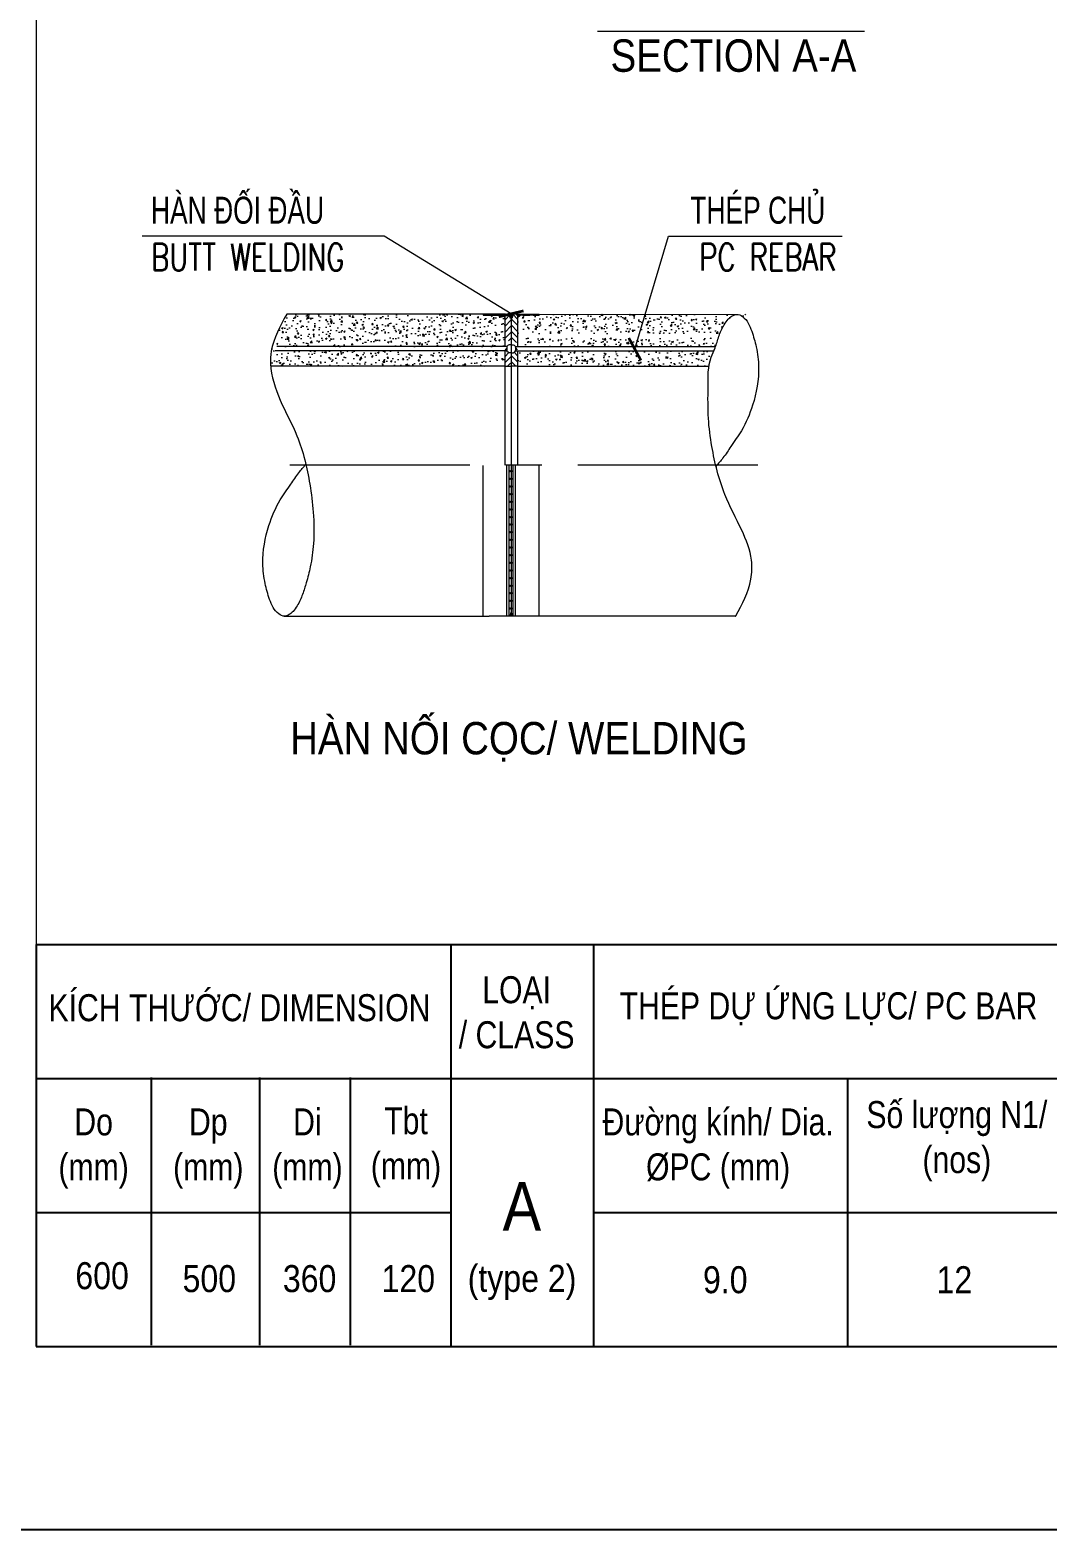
# Model space of a CAD drawing. Header units: millimetres. Extents: x -2123450 to -961021, y -260876 to 649159.
# Drawn here: x -1466968 to -1452834, y -137119 to -116289 of the extents above; entities that cross this region are included whole.
import ezdxf
from ezdxf.enums import TextEntityAlignment as Align

# ---------------------------------------------------------------- set-up
doc = ezdxf.new("R2010")
doc.units = ezdxf.units.MM
doc.header["$LTSCALE"] = 1000
doc.header["$MEASUREMENT"] = 0
doc.linetypes.add('CENTER2', pattern=[1.125, 0.75, -0.125, 0.125, -0.125])
doc.linetypes.add('CENTERX2', pattern=[4, 2.5, -0.5, 0.5, -0.5])
doc.layers.get('0').update_dxf_attribs({"linetype": 'CONTINUOUS'})
doc.layers.get('DEFPOINTS').update_dxf_attribs({"linetype": 'CONTINUOUS'})
for name, color, linetype, lineweight in [('1.NET BAO-F', 3, 'CONTINUOUS', 20), ('4.DIM-F', 1, 'CONTINUOUS', 15), ('9.NET MANH-F', 9, 'CONTINUOUS', 15), ('NDC_S_AXIS', 5, 'CENTER2', 15), ('NDC_S_BREAK-LINE', 1, 'CONTINUOUS', 15), ('NDC_S_CONTINUOUS', 3, 'CONTINUOUS', 20), ('NDC_S_ENG TEXT', 2, 'CONTINUOUS', 9), ('NDC_S_HATCH MATERIAL', 8, 'CONTINUOUS', 13), ('NDC_S_VN TEXT', 7, 'CONTINUOUS', 9)]:
    doc.layers.add(name, color=color, linetype=linetype, lineweight=lineweight)
doc.styles.add('Arial', font='arial.ttf')
doc.styles.add('NDC_ARIAL', font='arial.ttf', dxfattribs={"width": 0.8})
doc.styles.add('NDC_ROMANS', font='romans.shx', dxfattribs={"width": 0.8, "bigfont": 'vns.shx'})
doc.styles.add('Vnsimli', font='vnsimli.shx', dxfattribs={"width": 0.65})
doc.dimstyles.new('D1-1(SC25)', dxfattribs={"dimscale": 25, "dimtxt": 2, "dimasz": 1.5, "dimexe": 1.5, "dimexo": 0, "dimgap": 0.5, "dimtad": 1, "dimdec": 0, "dimzin": 0, "dimdsep": 46, "dimtxsty": 'Vnsimli', "dimblk": 'ARCHTICK', "dimcen": 1, "dimdle": 1.5, "dimclrd": 256, "dimclre": 256, "dimclrt": 2, "dimadec": 0, "dimazin": 0, "dimtfac": 1, "dimtdec": 0, "dimtix": 1, "dimtmove": 2, "dimatfit": 2, "dimldrblk": 'ARCHTICK', "dimfxl": 1, "dimtolj": 1, "dimtzin": 0, "dimlwd": -1, "dimlwe": -1, "dimarcsym": 0})
pattern_1 = [(50, (-1727769.41, -202038.22), (214.93242, -18.80415), [22.47432, -247.21747]), (355, (-1727769.4, -202038.22), (-41.57788, 225.40004), [17.97945, -197.77397]), (100.4514, (-1727751.5, -202039.79), (173.3547, 206.59575), [19.10023, -210.10252]), (46.1842, (-1727769.4, -201978.3), (319.80682, -49.59902), [33.71147, -370.8262]), (96.6356, (-1727742.76, -201982.42), (280.07872, 291.90176), [28.65034, -315.15372]), (351.1842, (-1727769.4, -201978.3), (280.0785, 291.90198), [26.96918, -296.66096]), (21, (-1727739.44, -201993.27), (178.8677, -120.64778), [22.47432, -247.21747]), (326, (-1727739.44, -201993.27), (72.91127, 217.29667), [17.97945, -197.77397]), (71.4514, (-1727724.54, -202003.33), (251.77904, 96.6487), [19.10023, -210.10252]), (37.5, (-1727769.41, -202038.22), (3.643792, 99.754151), [0, -195.37671, 0, -200.77055, 0, -198.523116]), (7.5, (-1727769.41, -202038.22), (78.83077, 118.18844), [0, -114.46918, 0, -190.88185, 0, -75.663527]), (327.5, (-1727836.23, -202038.22), (159.963915, -6.758737), [0, -74.914384, 0, -233.732877, 0, -310.14555]), (317.5, (-1727866.2, -202038.22), (174.75613, 29.99721), [0, -97.3887, 0, -155.2226, 0, -220.24829])]
pattern_2 = [(45, (-3052153.91, 471682.705), (-10.59449372, 10.59449372), [])]

# ---------------------------------------------------------------- blocks, each defined once
blk = doc.blocks.new('_ArchTick')
at = {"color": 0, "linetype": 'ByBlock', "lineweight": 0, "const_width": 0.15}
blk.add_lwpolyline([(-0.5, -0.5), (0.5, 0.5)], dxfattribs=at)

msp = doc.modelspace()

# ---------------------------------------------------------------- hatches: boundary and pattern name
at = {"layer": '9.NET MANH-F', "ltscale": 2}
h = msp.add_hatch(dxfattribs=at)
h.set_pattern_fill('ANSI31', color=256, scale=599.315068, angle=90, style=0)
h.set_pattern_definition([(135, (-1898287.94, 3668.81), (-52.972469, -52.972469), [])])
h.paths.add_polyline_path([(-1460314.72, -124431.1), (-1460287.02, -124431.1), (-1460287.02, -122333.49), (-1460314.72, -122333.49)])
h = msp.add_hatch(dxfattribs=at)
h.set_pattern_fill('ANSI31', color=256, scale=599.315068, angle=90, style=0)
h.set_pattern_definition([(45, (-1022313.8, 3668.81), (52.972469, -52.972469), [])])
h.paths.add_polyline_path([(-1460314.72, -124431.1), (-1460287.02, -124431.1), (-1460287.02, -122333.49), (-1460314.72, -122333.49)])
h = msp.add_hatch(dxfattribs=at)
h.set_pattern_fill('ANSI31', color=256, scale=599.315068, angle=90, style=0)
h.set_pattern_definition([(45, (-1022286.1, 3668.81), (52.972469, -52.972469), [])])
h.paths.add_polyline_path([(-1460287.02, -124431.1), (-1460259.33, -124431.1), (-1460259.33, -122333.49), (-1460287.02, -122333.49)])
h = msp.add_hatch(dxfattribs=at)
h.set_pattern_fill('ANSI31', color=256, scale=599.315068, angle=90, style=0)
h.set_pattern_definition([(135, (-1898260.24, 3668.81), (-52.972469, -52.972469), [])])
h.paths.add_polyline_path([(-1460287.02, -124431.1), (-1460259.33, -124431.1), (-1460259.33, -122333.49), (-1460287.02, -122333.49)])
at = {"layer": 'NDC_S_HATCH MATERIAL'}
h = msp.add_hatch(dxfattribs=at)
h.set_pattern_fill('AR-CONC', color=256, scale=29.965753, style=0)
h.set_pattern_definition(pattern_1)
h.paths.add_polyline_path([(-1463533.56, -120487.19), (-1463541.69, -120685.58), (-1460376.92, -120685.58), (-1460376.92, -120281.36), (-1460409.68, -120248.56), (-1460412.78, -120248.56), (-1460413.43, -120249.02), (-1460414.09, -120249.46), (-1460414.76, -120249.89), (-1460415.44, -120250.31), (-1460416.13, -120250.71), (-1460416.83, -120251.11), (-1460417.54, -120251.48), (-1460418.26, -120251.85), (-1460418.99, -120252.2), (-1460419.72, -120252.54), (-1460420.47, -120252.86), (-1460421.22, -120253.17), (-1460421.98, -120253.47), (-1460422.75, -120253.75), (-1460423.53, -120254.02), (-1460424.31, -120254.27), (-1460425.09, -120254.51), (-1460425.89, -120254.73), (-1460426.69, -120254.94), (-1460427.49, -120255.13), (-1460428.3, -120255.31), (-1460429.11, -120255.47), (-1460429.93, -120255.62), (-1460430.75, -120255.75), (-1460431.57, -120255.87), (-1460432.4, -120255.97), (-1460433.23, -120256.05), (-1460434.06, -120256.12), (-1460434.89, -120256.18), (-1460435.72, -120256.22), (-1460436.55, -120256.24), (-1460437.39, -120256.25), (-1460438.22, -120256.24), (-1460439.06, -120256.22), (-1460439.89, -120256.18), (-1460440.72, -120256.12), (-1460441.55, -120256.05), (-1460442.38, -120255.97), (-1460443.21, -120255.87), (-1460444.03, -120255.75), (-1460444.85, -120255.62), (-1460445.67, -120255.47), (-1460446.48, -120255.31), (-1460447.29, -120255.13), (-1460448.09, -120254.94), (-1460448.89, -120254.73), (-1460449.68, -120254.51), (-1460450.47, -120254.27), (-1460451.25, -120254.02), (-1460452.03, -120253.75), (-1460452.79, -120253.47), (-1460453.56, -120253.17), (-1460454.31, -120252.86), (-1460455.05, -120252.54), (-1460455.79, -120252.2), (-1460456.52, -120251.85), (-1460457.24, -120251.48), (-1460457.95, -120251.11), (-1460458.65, -120250.71), (-1460459.34, -120250.31), (-1460460.02, -120249.89), (-1460460.69, -120249.46), (-1460461.35, -120249.02), (-1460462, -120248.56), (-1460544.89, -120248.56), (-1460545.54, -120249.02), (-1460546.2, -120249.46), (-1460546.87, -120249.89), (-1460547.55, -120250.31), (-1460548.24, -120250.71), (-1460548.94, -120251.11), (-1460549.65, -120251.48), (-1460550.37, -120251.85), (-1460551.1, -120252.2), (-1460551.83, -120252.54), (-1460552.58, -120252.86), (-1460553.33, -120253.17), (-1460554.09, -120253.47), (-1460554.86, -120253.75), (-1460555.64, -120254.02), (-1460556.42, -120254.27), (-1460557.21, -120254.51), (-1460558, -120254.73), (-1460558.8, -120254.94), (-1460559.6, -120255.13), (-1460560.41, -120255.31), (-1460561.22, -120255.47), (-1460562.04, -120255.62), (-1460562.86, -120255.75), (-1460563.68, -120255.87), (-1460564.51, -120255.97), (-1460565.34, -120256.05), (-1460566.17, -120256.12), (-1460567, -120256.18), (-1460567.83, -120256.22), (-1460568.67, -120256.24), (-1460569.5, -120256.25), (-1460570.33, -120256.24), (-1460571.17, -120256.22), (-1460572, -120256.18), (-1460572.83, -120256.12), (-1460573.66, -120256.05), (-1460574.49, -120255.97), (-1460575.32, -120255.87), (-1460576.14, -120255.75), (-1460576.96, -120255.62), (-1460577.78, -120255.47), (-1460578.59, -120255.31), (-1460579.4, -120255.13), (-1460580.2, -120254.94), (-1460581, -120254.73), (-1460581.79, -120254.51), (-1460582.58, -120254.27), (-1460583.36, -120254.02), (-1460584.14, -120253.75), (-1460584.91, -120253.47), (-1460585.67, -120253.17), (-1460586.42, -120252.86), (-1460587.17, -120252.54), (-1460587.9, -120252.2), (-1460588.63, -120251.85), (-1460589.35, -120251.48), (-1460590.06, -120251.11), (-1460590.76, -120250.71), (-1460591.45, -120250.31), (-1460592.13, -120249.89), (-1460592.8, -120249.46), (-1460593.46, -120249.02), (-1460594.11, -120248.56), (-1460676.58, -120248.56), (-1460676.58, -120235.89), (-1463403.01, -120235.89), (-1463412.11, -120252.28), (-1463422.04, -120270.19), (-1463431.93, -120288.11), (-1463441.78, -120306.05), (-1463451.55, -120324), (-1463461.24, -120341.98), (-1463470.82, -120359.99), (-1463480.28, -120378.03), (-1463489.61, -120396.1), (-1463498.78, -120414.22), (-1463507.78, -120432.38), (-1463516.58, -120450.59), (-1463525.18, -120468.86), (-1463603.87, -120685.48)])
h = msp.add_hatch(dxfattribs=at)
h.set_pattern_fill('ANSI31', color=256, scale=119.863014, style=0)
h.set_pattern_definition(pattern_2)
h.paths.add_polyline_path([(-1460367.2, -120235.89), (-1460676.58, -120235.89), (-1460676.58, -120248.56), (-1460367.2, -120248.56)])
h = msp.add_hatch(dxfattribs=at)
h.set_pattern_fill('ANSI31', color=256, scale=479.452055, angle=90, style=0)
h.set_pattern_definition([(225, (-1727769.41, -136664.89), (-42.377975, 42.377975), [])])
h.paths.add_polyline_path([(-1460376.92, -120237.32), (-1460287.02, -120237.32), (-1460287.02, -120601.26), (-1460298.94, -120601.26), (-1460299.85, -120601.21), (-1460300.76, -120601.17), (-1460301.68, -120601.16), (-1460302.6, -120601.15), (-1460303.53, -120601.17), (-1460304.46, -120601.2), (-1460305.4, -120601.25), (-1460306.34, -120601.32), (-1460307.28, -120601.4), (-1460308.22, -120601.5), (-1460309.17, -120601.62), (-1460310.11, -120601.75), (-1460311.06, -120601.9), (-1460312.01, -120602.07), (-1460312.95, -120602.25), (-1460313.89, -120602.45), (-1460314.84, -120602.67), (-1460315.78, -120602.9), (-1460316.71, -120603.15), (-1460317.64, -120603.41), (-1460318.57, -120603.69), (-1460319.5, -120603.99), (-1460320.41, -120604.3), (-1460321.33, -120604.62), (-1460322.23, -120604.96), (-1460323.13, -120605.32), (-1460324.02, -120605.69), (-1460324.9, -120606.07), (-1460325.78, -120606.47), (-1460326.64, -120606.88), (-1460327.5, -120607.3), (-1460328.34, -120607.74), (-1460329.18, -120608.19), (-1460330, -120608.66), (-1460330.81, -120609.13), (-1460331.61, -120609.62), (-1460332.4, -120610.12), (-1460333.17, -120610.63), (-1460333.93, -120611.15), (-1460334.68, -120611.69), (-1460335.41, -120612.23), (-1460336.13, -120612.79), (-1460336.83, -120613.35), (-1460337.51, -120613.93), (-1460338.18, -120614.51), (-1460338.83, -120615.1), (-1460339.47, -120615.71), (-1460340.09, -120616.32), (-1460340.69, -120616.93), (-1460341.27, -120617.56), (-1460341.83, -120618.19), (-1460342.38, -120618.83), (-1460342.9, -120619.47), (-1460343.41, -120620.12), (-1460343.9, -120620.78), (-1460344.36, -120621.44), (-1460344.81, -120622.11), (-1460345.23, -120622.78), (-1460345.64, -120623.45), (-1460346.02, -120624.13), (-1460346.38, -120624.81), (-1460346.72, -120625.5), (-1460347.04, -120626.18), (-1460347.34, -120626.87), (-1460376.92, -120626.87)])
h.paths.add_polyline_path([(-1460347.34, -120745.52), (-1460347.34, -120686.8), (-1460376.92, -120686.8), (-1460376.92, -120943.82), (-1460367.2, -120943.82), (-1460367.2, -120956.5), (-1460313.98, -120956.5), (-1460287.02, -120895.97), (-1460287.02, -120771.13), (-1460298.94, -120771.13), (-1460299.7, -120771.17), (-1460300.47, -120771.2), (-1460301.24, -120771.23), (-1460302.02, -120771.23), (-1460302.8, -120771.23), (-1460303.58, -120771.22), (-1460304.36, -120771.19), (-1460305.15, -120771.15), (-1460305.94, -120771.1), (-1460306.73, -120771.04), (-1460307.53, -120770.96), (-1460308.32, -120770.87), (-1460309.12, -120770.77), (-1460309.91, -120770.66), (-1460310.71, -120770.54), (-1460311.51, -120770.41), (-1460312.3, -120770.26), (-1460313.1, -120770.1), (-1460313.89, -120769.93), (-1460314.69, -120769.75), (-1460315.48, -120769.56), (-1460316.27, -120769.36), (-1460317.06, -120769.14), (-1460317.84, -120768.92), (-1460318.62, -120768.68), (-1460319.4, -120768.43), (-1460320.17, -120768.17), (-1460320.94, -120767.9), (-1460321.71, -120767.62), (-1460322.47, -120767.33), (-1460323.22, -120767.03), (-1460323.97, -120766.72), (-1460324.72, -120766.4), (-1460325.46, -120766.07), (-1460326.19, -120765.73), (-1460326.91, -120765.38), (-1460327.63, -120765.02), (-1460328.34, -120764.65), (-1460329.05, -120764.27), (-1460329.74, -120763.88), (-1460330.43, -120763.48), (-1460331.11, -120763.08), (-1460331.78, -120762.66), (-1460332.44, -120762.24), (-1460333.09, -120761.81), (-1460333.73, -120761.37), (-1460334.37, -120760.93), (-1460334.99, -120760.47), (-1460335.6, -120760.01), (-1460336.2, -120759.54), (-1460336.79, -120759.06), (-1460337.37, -120758.58), (-1460337.94, -120758.09), (-1460338.49, -120757.6), (-1460339.04, -120757.09), (-1460339.57, -120756.59), (-1460340.09, -120756.07), (-1460340.59, -120755.55), (-1460341.09, -120755.03), (-1460341.57, -120754.5), (-1460342.04, -120753.96), (-1460342.49, -120753.42), (-1460342.93, -120752.88), (-1460343.36, -120752.33), (-1460343.77, -120751.78), (-1460344.17, -120751.22), (-1460344.55, -120750.67), (-1460344.92, -120750.1), (-1460345.28, -120749.54), (-1460345.62, -120748.97), (-1460345.94, -120748.4), (-1460346.25, -120747.83), (-1460346.55, -120747.25), (-1460346.83, -120746.67), (-1460347.09, -120746.09)])
h = msp.add_hatch(color=256, dxfattribs=at)
edge = h.paths.add_edge_path()
edge.add_arc((-1460287.02, -120298.37), 68.05, 66.664535, 90)
edge.add_line((-1460287.02, -120230.33), (-1460287.02, -120296.42))
edge.add_line((-1460287.02, -120296.42), (-1460278.05, -120296.42))
edge.add_line((-1460278.05, -120296.42), (-1460260.07, -120235.89))
edge = h.paths.add_edge_path()
edge.add_arc((-1460287.02, -120298.37), 68.05, 90, 113.335465)
edge.add_line((-1460313.98, -120235.89), (-1460296, -120296.42))
edge.add_line((-1460296, -120296.42), (-1460287.02, -120296.42))
edge.add_line((-1460287.02, -120296.42), (-1460287.02, -120230.33))
h = msp.add_hatch(dxfattribs=at)
h.set_pattern_fill('ANSI31', color=256, scale=479.452055, style=0)
h.set_pattern_definition([(315, (-1727769.41, -136664.89), (-42.377975, -42.377975), [])])
h.paths.add_polyline_path([(-1460287.02, -120237.32), (-1460197.12, -120237.32), (-1460197.12, -120626.87), (-1460226.7, -120626.87), (-1460227, -120626.18), (-1460227.32, -120625.5), (-1460227.66, -120624.81), (-1460228.02, -120624.13), (-1460228.4, -120623.45), (-1460228.81, -120622.78), (-1460229.23, -120622.11), (-1460229.68, -120621.44), (-1460230.15, -120620.78), (-1460230.63, -120620.12), (-1460231.14, -120619.47), (-1460231.66, -120618.83), (-1460232.21, -120618.19), (-1460232.77, -120617.56), (-1460233.35, -120616.93), (-1460233.95, -120616.32), (-1460234.57, -120615.71), (-1460235.21, -120615.1), (-1460235.86, -120614.51), (-1460236.53, -120613.93), (-1460237.21, -120613.35), (-1460237.92, -120612.79), (-1460238.63, -120612.23), (-1460239.36, -120611.69), (-1460240.11, -120611.15), (-1460240.87, -120610.63), (-1460241.64, -120610.12), (-1460242.43, -120609.62), (-1460243.23, -120609.13), (-1460244.04, -120608.66), (-1460244.86, -120608.19), (-1460245.7, -120607.74), (-1460246.54, -120607.3), (-1460247.4, -120606.88), (-1460248.26, -120606.47), (-1460249.14, -120606.07), (-1460250.02, -120605.69), (-1460250.91, -120605.32), (-1460251.81, -120604.96), (-1460252.72, -120604.62), (-1460253.63, -120604.3), (-1460254.55, -120603.99), (-1460255.47, -120603.69), (-1460256.4, -120603.41), (-1460257.33, -120603.15), (-1460258.27, -120602.9), (-1460259.21, -120602.67), (-1460260.15, -120602.45), (-1460261.09, -120602.25), (-1460262.04, -120602.07), (-1460262.98, -120601.9), (-1460263.93, -120601.75), (-1460264.87, -120601.62), (-1460265.82, -120601.5), (-1460266.76, -120601.4), (-1460267.71, -120601.32), (-1460268.64, -120601.25), (-1460269.58, -120601.2), (-1460270.51, -120601.17), (-1460271.44, -120601.15), (-1460272.36, -120601.16), (-1460273.28, -120601.17), (-1460274.19, -120601.21), (-1460275.1, -120601.26), (-1460287.02, -120601.26)])
h.paths.add_polyline_path([(-1460233.95, -120697.36), (-1460233.65, -120697.06), (-1460233.35, -120696.74)])
h.paths.add_polyline_path([(-1460259.68, -120711.12), (-1460259.21, -120711.01), (-1460260.15, -120711.22)])
h.paths.add_polyline_path([(-1460261.56, -120711.52), (-1460261.09, -120711.42), (-1460262.04, -120711.61)])
h.paths.add_polyline_path([(-1460257.8, -120710.66), (-1460257.33, -120710.53), (-1460258.27, -120710.78)])
h.paths.add_polyline_path([(-1460263.46, -120711.86), (-1460262.98, -120711.77), (-1460263.93, -120711.92)])
h.paths.add_polyline_path([(-1460255.93, -120710.13), (-1460255.47, -120709.98), (-1460256.4, -120710.26)])
h.paths.add_polyline_path([(-1460265.35, -120712.12), (-1460264.87, -120712.06), (-1460265.82, -120712.17)])
h.paths.add_polyline_path([(-1460254.09, -120709.54), (-1460253.63, -120709.38), (-1460254.55, -120709.69)])
h.paths.add_polyline_path([(-1460267.24, -120712.32), (-1460266.76, -120712.27), (-1460267.71, -120712.36)])
h.paths.add_polyline_path([(-1460252.26, -120708.89), (-1460251.81, -120708.72), (-1460252.72, -120709.06)])
h.paths.add_polyline_path([(-1460269.11, -120712.46), (-1460268.64, -120712.42), (-1460269.58, -120712.47)])
h.paths.add_polyline_path([(-1460250.46, -120708.18), (-1460250.02, -120707.99), (-1460250.91, -120708.36)])
h.paths.add_polyline_path([(-1460270.98, -120712.52), (-1460270.51, -120712.51), (-1460271.44, -120712.52)])
h.paths.add_polyline_path([(-1460248.7, -120707.42), (-1460248.26, -120707.21), (-1460249.14, -120707.61)])
h.paths.add_polyline_path([(-1460272.83, -120712.52), (-1460272.36, -120712.52), (-1460273.28, -120712.5)])
h.paths.add_polyline_path([(-1460246.97, -120706.59), (-1460246.54, -120706.38), (-1460247.4, -120706.8)])
h.paths.add_polyline_path([(-1460226.7, -120686.8), (-1460226.7, -120745.52), (-1460227.15, -120746.54), (-1460227.65, -120747.56), (-1460228.2, -120748.57), (-1460228.79, -120749.58), (-1460229.43, -120750.57), (-1460230.11, -120751.56), (-1460230.84, -120752.54), (-1460231.61, -120753.5), (-1460232.43, -120754.45), (-1460233.29, -120755.38), (-1460234.18, -120756.3), (-1460235.12, -120757.2), (-1460236.09, -120758.08), (-1460237.1, -120758.94), (-1460238.15, -120759.78), (-1460239.23, -120760.6), (-1460240.34, -120761.39), (-1460241.48, -120762.16), (-1460242.65, -120762.91), (-1460243.85, -120763.62), (-1460245.08, -120764.31), (-1460246.33, -120764.97), (-1460247.6, -120765.61), (-1460248.89, -120766.21), (-1460250.21, -120766.78), (-1460251.54, -120767.32), (-1460252.89, -120767.83), (-1460254.25, -120768.3), (-1460255.62, -120768.74), (-1460257, -120769.15), (-1460258.4, -120769.52), (-1460259.8, -120769.86), (-1460261.2, -120770.16), (-1460262.61, -120770.42), (-1460264.02, -120770.65), (-1460265.42, -120770.84), (-1460266.83, -120770.99), (-1460268.23, -120771.11), (-1460269.62, -120771.19), (-1460271.01, -120771.23), (-1460272.39, -120771.23), (-1460273.75, -120771.2), (-1460275.1, -120771.13), (-1460287.02, -120771.13), (-1460287.02, -120895.97), (-1460260.07, -120956.5), (-1460206.85, -120956.5), (-1460206.85, -120943.82), (-1460197.12, -120943.82), (-1460197.12, -120686.8)])
h.paths.add_polyline_path([(-1460245.28, -120705.72), (-1460244.86, -120705.49), (-1460245.7, -120705.94)])
h.paths.add_polyline_path([(-1460227.32, -120688.18), (-1460227.15, -120687.84), (-1460227, -120687.49)])
h.paths.add_polyline_path([(-1460243.63, -120704.79), (-1460243.23, -120704.55), (-1460244.04, -120705.02)])
h.paths.add_polyline_path([(-1460228.02, -120689.54), (-1460227.83, -120689.21), (-1460227.66, -120688.86)])
h.paths.add_polyline_path([(-1460242.03, -120703.81), (-1460241.64, -120703.56), (-1460242.43, -120704.06)])
h.paths.add_polyline_path([(-1460228.81, -120690.9), (-1460228.6, -120690.56), (-1460228.4, -120690.22)])
h.paths.add_polyline_path([(-1460240.48, -120702.79), (-1460240.11, -120702.52), (-1460240.87, -120703.05)])
h.paths.add_polyline_path([(-1460229.68, -120692.24), (-1460229.45, -120691.9), (-1460229.23, -120691.57)])
h.paths.add_polyline_path([(-1460238.99, -120701.72), (-1460238.63, -120701.44), (-1460239.36, -120701.99)])
h.paths.add_polyline_path([(-1460230.63, -120693.55), (-1460230.38, -120693.23), (-1460230.15, -120692.9)])
h.paths.add_polyline_path([(-1460237.56, -120700.61), (-1460237.21, -120700.32), (-1460237.92, -120700.89)])
h.paths.add_polyline_path([(-1460231.66, -120694.85), (-1460231.39, -120694.53), (-1460231.14, -120694.2)])
h.paths.add_polyline_path([(-1460236.19, -120699.46), (-1460235.86, -120699.17), (-1460236.53, -120699.75)])
h.paths.add_polyline_path([(-1460232.77, -120696.12), (-1460232.48, -120695.81), (-1460232.21, -120695.49)])
h.paths.add_polyline_path([(-1460235.21, -120698.57), (-1460234.88, -120698.28), (-1460234.57, -120697.97)])
h = msp.add_hatch(dxfattribs=at)
h.set_pattern_fill('ANSI31', color=256, scale=119.863014, style=0)
h.set_pattern_definition(pattern_2)
h.paths.add_polyline_path([(-1460206.85, -120235.89), (-1459897.47, -120235.89), (-1459897.47, -120248.56), (-1460206.85, -120248.56)])
h = msp.add_hatch(dxfattribs=at)
h.set_pattern_fill('AR-CONC', color=256, scale=29.965753, style=0)
h.set_pattern_definition(pattern_1)
h.paths.add_polyline_path([(-1457473.28, -121074.93), (-1457473.28, -121074.93), (-1457473.48, -121075.67)])
h.paths.add_polyline_path([(-1457064.56, -120279.52), (-1457065.27, -120279.97), (-1457063.86, -120279.09)])
h.paths.add_polyline_path([(-1457132.46, -120332.71), (-1457133.06, -120333.28), (-1457131.86, -120332.14)])
h.paths.add_polyline_path([(-1457227, -120451.2), (-1457227.44, -120451.9), (-1457227.89, -120452.61)])
h.paths.add_polyline_path([(-1457225.21, -120448.39), (-1457225.66, -120449.09), (-1457226.1, -120449.79)])
h.paths.add_polyline_path([(-1457130.05, -120330.43), (-1457130.65, -120331), (-1457129.44, -120329.86)])
h.paths.add_polyline_path([(-1457134.86, -120335.01), (-1457135.46, -120335.59), (-1457134.26, -120334.43)])
h.paths.add_polyline_path([(-1457228.77, -120454.02), (-1457229.21, -120454.72), (-1457229.66, -120455.43)])
h.paths.add_polyline_path([(-1457223.41, -120445.59), (-1457223.86, -120446.28), (-1457224.31, -120446.99)])
h.paths.add_polyline_path([(-1457127.62, -120328.16), (-1457128.23, -120328.73), (-1457127.01, -120327.6)])
h.paths.add_polyline_path([(-1457137.24, -120337.32), (-1457137.83, -120337.91), (-1457136.65, -120336.75)])
h.paths.add_polyline_path([(-1457230.54, -120456.84), (-1457230.98, -120457.54), (-1457231.42, -120458.25)])
h.paths.add_polyline_path([(-1457221.61, -120442.79), (-1457222.06, -120443.48), (-1457222.51, -120444.19)])
h.paths.add_polyline_path([(-1457125.17, -120325.91), (-1457125.79, -120326.47), (-1457124.56, -120325.35)])
h.paths.add_polyline_path([(-1457139.61, -120339.65), (-1457140.19, -120340.24), (-1457139.02, -120339.07)])
h.paths.add_polyline_path([(-1457232.3, -120459.67), (-1457232.73, -120460.37), (-1457233.17, -120461.08)])
h.paths.add_polyline_path([(-1457219.79, -120440), (-1457220.24, -120440.69), (-1457220.7, -120441.39)])
h.paths.add_polyline_path([(-1457122.71, -120323.68), (-1457123.33, -120324.24), (-1457122.09, -120323.13)])
h.paths.add_polyline_path([(-1457141.95, -120342), (-1457142.54, -120342.59), (-1457141.37, -120341.42)])
h.paths.add_polyline_path([(-1457234.05, -120462.5), (-1457234.48, -120463.21), (-1457234.92, -120463.92)])
h.paths.add_polyline_path([(-1457217.96, -120437.22), (-1457218.42, -120437.91), (-1457218.87, -120438.61)])
h.paths.add_polyline_path([(-1457120.23, -120321.47), (-1457120.85, -120322.02), (-1457119.61, -120320.92)])
h.paths.add_polyline_path([(-1457144.29, -120344.37), (-1457144.87, -120344.96), (-1457143.7, -120343.78)])
h.paths.add_polyline_path([(-1457235.79, -120465.34), (-1457236.22, -120466.05), (-1457236.65, -120466.76)])
h.paths.add_polyline_path([(-1457216.12, -120434.45), (-1457216.58, -120435.13), (-1457217.04, -120435.83)])
h.paths.add_polyline_path([(-1457117.74, -120319.27), (-1457118.36, -120319.82), (-1457117.11, -120318.73)])
h.paths.add_polyline_path([(-1457146.6, -120346.74), (-1457147.18, -120347.34), (-1457146.02, -120346.15)])
h.paths.add_polyline_path([(-1457237.52, -120468.19), (-1457237.95, -120468.89), (-1457238.38, -120469.61)])
h.paths.add_polyline_path([(-1457214.27, -120431.68), (-1457214.73, -120432.37), (-1457215.2, -120433.06)])
h.paths.add_polyline_path([(-1457115.23, -120317.09), (-1457115.86, -120317.64), (-1457114.6, -120316.55)])
h.paths.add_polyline_path([(-1457148.9, -120349.14), (-1457149.47, -120349.74), (-1457148.33, -120348.54)])
h.paths.add_polyline_path([(-1457239.24, -120471.04), (-1457239.67, -120471.75), (-1457240.1, -120472.46)])
h.paths.add_polyline_path([(-1457212.41, -120428.92), (-1457212.88, -120429.61), (-1457213.34, -120430.3)])
h.paths.add_polyline_path([(-1457112.7, -120314.93), (-1457113.34, -120315.47), (-1457112.07, -120314.4)])
h.paths.add_polyline_path([(-1457151.18, -120351.55), (-1457151.75, -120352.15), (-1457150.62, -120350.95)])
h.paths.add_polyline_path([(-1457240.95, -120473.89), (-1457241.38, -120474.6), (-1457241.8, -120475.32)])
h.paths.add_polyline_path([(-1457210.54, -120426.17), (-1457211.01, -120426.85), (-1457211.48, -120427.54)])
h.paths.add_polyline_path([(-1457110.16, -120312.79), (-1457110.8, -120313.33), (-1457109.52, -120312.26)])
h.paths.add_polyline_path([(-1457153.45, -120353.97), (-1457154.02, -120354.58), (-1457152.89, -120353.36)])
h.paths.add_polyline_path([(-1457242.66, -120476.75), (-1457243.08, -120477.46), (-1457243.5, -120478.18)])
h.paths.add_polyline_path([(-1457208.66, -120423.43), (-1457209.13, -120424.11), (-1457209.6, -120424.8)])
h.paths.add_polyline_path([(-1457107.61, -120310.67), (-1457108.25, -120311.2), (-1457106.96, -120310.15)])
h.paths.add_polyline_path([(-1457155.7, -120356.41), (-1457156.26, -120357.02), (-1457155.14, -120355.8)])
h.paths.add_polyline_path([(-1457244.35, -120479.62), (-1457244.77, -120480.33), (-1457245.2, -120481.05)])
h.paths.add_polyline_path([(-1457206.76, -120420.7), (-1457207.23, -120421.37), (-1457207.71, -120422.06)])
h.paths.add_polyline_path([(-1457105.03, -120308.57), (-1457105.68, -120309.1), (-1457104.39, -120308.05)])
h.paths.add_polyline_path([(-1457157.94, -120358.86), (-1457158.49, -120359.47), (-1457157.38, -120358.25)])
h.paths.add_polyline_path([(-1457246.04, -120482.49), (-1457246.46, -120483.2), (-1457246.88, -120483.92)])
h.paths.add_polyline_path([(-1457204.85, -120417.97), (-1457205.33, -120418.65), (-1457205.81, -120419.33)])
h.paths.add_polyline_path([(-1457102.44, -120306.49), (-1457103.09, -120307.01), (-1457101.79, -120305.97)])
h.paths.add_polyline_path([(-1457160.16, -120361.32), (-1457160.71, -120361.94), (-1457159.6, -120360.71)])
h.paths.add_polyline_path([(-1457247.72, -120485.36), (-1457248.14, -120486.08), (-1457248.56, -120486.8)])
h.paths.add_polyline_path([(-1457202.94, -120415.26), (-1457203.42, -120415.93), (-1457203.9, -120416.61)])
h.paths.add_polyline_path([(-1457099.84, -120304.42), (-1457100.49, -120304.94), (-1457099.18, -120303.91)])
h.paths.add_polyline_path([(-1457162.36, -120363.8), (-1457162.91, -120364.43), (-1457161.81, -120363.18)])
h.paths.add_polyline_path([(-1457249.39, -120488.24), (-1457249.81, -120488.96), (-1457250.23, -120489.68)])
h.paths.add_polyline_path([(-1457201.01, -120412.55), (-1457201.49, -120413.22), (-1457201.97, -120413.9)])
h.paths.add_polyline_path([(-1457097.22, -120302.38), (-1457097.87, -120302.89), (-1457096.56, -120301.88)])
h.paths.add_polyline_path([(-1457164.55, -120366.29), (-1457165.09, -120366.92), (-1457164, -120365.67)])
h.paths.add_polyline_path([(-1457251.06, -120491.12), (-1457251.47, -120491.84), (-1457251.89, -120492.56)])
h.paths.add_polyline_path([(-1457199.06, -120409.85), (-1457199.55, -120410.52), (-1457200.04, -120411.2)])
h.paths.add_polyline_path([(-1457094.58, -120300.36), (-1457095.24, -120300.86), (-1457093.92, -120299.86)])
h.paths.add_polyline_path([(-1457166.72, -120368.8), (-1457167.26, -120369.43), (-1457166.18, -120368.17)])
h.paths.add_polyline_path([(-1457252.71, -120494), (-1457253.13, -120494.72), (-1457253.54, -120495.45)])
h.paths.add_polyline_path([(-1457197.11, -120407.17), (-1457197.6, -120407.83), (-1457198.09, -120408.51)])
h.paths.add_polyline_path([(-1457091.93, -120298.36), (-1457092.59, -120298.86), (-1457091.26, -120297.86)])
h.paths.add_polyline_path([(-1457168.88, -120371.32), (-1457169.41, -120371.95), (-1457168.34, -120370.69)])
h.paths.add_polyline_path([(-1457254.36, -120496.89), (-1457254.77, -120497.61), (-1457255.18, -120498.34)])
h.paths.add_polyline_path([(-1457195.14, -120404.49), (-1457195.63, -120405.15), (-1457196.13, -120405.83)])
h.paths.add_polyline_path([(-1457089.26, -120296.37), (-1457089.93, -120296.87), (-1457088.59, -120295.89)])
h.paths.add_polyline_path([(-1457171.02, -120373.85), (-1457171.55, -120374.49), (-1457170.49, -120373.22)])
h.paths.add_polyline_path([(-1457256, -120499.79), (-1457256.41, -120500.51), (-1457256.82, -120501.23)])
h.paths.add_polyline_path([(-1457193.16, -120401.82), (-1457193.66, -120402.49), (-1457194.15, -120403.16)])
h.paths.add_polyline_path([(-1457086.58, -120294.41), (-1457087.25, -120294.91), (-1457085.91, -120293.93)])
h.paths.add_polyline_path([(-1457173.15, -120376.39), (-1457173.68, -120377.04), (-1457172.62, -120375.76)])
h.paths.add_polyline_path([(-1457257.64, -120502.68), (-1457258.04, -120503.41), (-1457258.45, -120504.13)])
h.paths.add_polyline_path([(-1457191.17, -120399.17), (-1457191.67, -120399.83), (-1457192.16, -120400.49)])
h.paths.add_polyline_path([(-1457389.8, -120505.58), (-1457384.76, -120492.99), (-1457378.53, -120478.21), (-1457372.03, -120463.55), (-1457365.26, -120449.01), (-1457358.21, -120434.59), (-1457350.89, -120420.29), (-1457343.3, -120406.13), (-1457335.44, -120392.1), (-1457327.3, -120378.22), (-1457318.87, -120364.51), (-1457310.08, -120351.04), (-1457300.87, -120337.89), (-1457291.16, -120325.13), (-1457280.9, -120312.83), (-1457270.02, -120301.08), (-1457258.47, -120289.94), (-1457246.27, -120279.51), (-1457233.45, -120269.86), (-1457220, -120261.08), (-1457205.95, -120253.32), (-1457191.3, -120246.74), (-1457176.05, -120241.48), (-1457160.36, -120238.15), (-1457144.56, -120237.79), (-1457128.87, -120240.44), (-1457113.47, -120245.6), (-1457098.52, -120252.81), (-1457084.18, -120261.56), (-1457070.62, -120271.38), (-1457062.42, -120278.19), (-1457062.45, -120278.21), (-1457061.03, -120277.34), (-1457059.62, -120276.47), (-1457058.19, -120275.61), (-1457056.77, -120274.76), (-1457055.34, -120273.91), (-1457053.91, -120273.07), (-1457052.47, -120272.24), (-1457051.03, -120271.41), (-1457049.58, -120270.59), (-1457048.13, -120269.78), (-1457046.68, -120268.97), (-1457045.23, -120268.17), (-1457043.77, -120267.37), (-1457042.3, -120266.59), (-1457040.83, -120265.81), (-1457039.36, -120265.04), (-1457037.89, -120264.27), (-1457036.41, -120263.51), (-1457034.93, -120262.76), (-1457033.44, -120262.02), (-1457031.95, -120261.28), (-1457030.46, -120260.55), (-1457028.96, -120259.83), (-1457027.46, -120259.12), (-1457025.95, -120258.41), (-1457024.44, -120257.71), (-1457022.93, -120257.02), (-1457021.41, -120256.34), (-1457019.89, -120255.67), (-1457018.37, -120255), (-1457016.84, -120254.34), (-1457015.31, -120253.69), (-1457013.77, -120253.05), (-1457012.24, -120252.41), (-1457010.69, -120251.78), (-1457009.15, -120251.17), (-1457007.6, -120250.56), (-1457006.04, -120249.95), (-1457004.48, -120249.36), (-1457002.92, -120248.77), (-1457001.36, -120248.2), (-1456999.79, -120247.63), (-1456998.22, -120247.07), (-1456996.64, -120246.52), (-1456995.06, -120245.98), (-1456993.48, -120245.45), (-1456991.89, -120244.92), (-1456990.3, -120244.41), (-1456988.7, -120243.9), (-1456987.11, -120243.41), (-1456985.51, -120242.93), (-1456983.9, -120242.45), (-1456982.29, -120241.99), (-1456980.68, -120241.54), (-1456979.07, -120241.1), (-1456977.46, -120240.68), (-1456975.84, -120240.27), (-1456974.22, -120239.87), (-1456972.6, -120239.49), (-1456970.97, -120239.12), (-1456969.35, -120238.77), (-1456967.72, -120238.43), (-1456966.09, -120238.11), (-1456964.46, -120237.81), (-1456962.83, -120237.52), (-1456961.2, -120237.25), (-1456959.56, -120237), (-1456957.93, -120236.76), (-1456956.29, -120236.55), (-1456954.66, -120236.36), (-1456953.02, -120236.18), (-1456951.39, -120236.03), (-1456949.75, -120235.89), (-1459897.47, -120235.89), (-1459897.47, -120248.56), (-1459979.93, -120248.56), (-1459980.58, -120249.02), (-1459981.24, -120249.46), (-1459981.91, -120249.89), (-1459982.59, -120250.31), (-1459983.28, -120250.71), (-1459983.98, -120251.11), (-1459984.69, -120251.48), (-1459985.41, -120251.85), (-1459986.14, -120252.2), (-1459986.88, -120252.54), (-1459987.62, -120252.86), (-1459988.38, -120253.17), (-1459989.14, -120253.47), (-1459989.9, -120253.75), (-1459990.68, -120254.02), (-1459991.46, -120254.27), (-1459992.25, -120254.51), (-1459993.04, -120254.73), (-1459993.84, -120254.94), (-1459994.64, -120255.13), (-1459995.45, -120255.31), (-1459996.27, -120255.47), (-1459997.08, -120255.62), (-1459997.9, -120255.75), (-1459998.73, -120255.87), (-1459999.55, -120255.97), (-1460000.38, -120256.05), (-1460001.21, -120256.12), (-1460002.04, -120256.18), (-1460002.87, -120256.22), (-1460003.71, -120256.24), (-1460004.54, -120256.25), (-1460005.38, -120256.24), (-1460006.21, -120256.22), (-1460007.04, -120256.18), (-1460007.88, -120256.12), (-1460008.71, -120256.05), (-1460009.53, -120255.97), (-1460010.36, -120255.87), (-1460011.18, -120255.75), (-1460012, -120255.62), (-1460012.82, -120255.47), (-1460013.63, -120255.31), (-1460014.44, -120255.13), (-1460015.24, -120254.94), (-1460016.04, -120254.73), (-1460016.84, -120254.51), (-1460017.62, -120254.27), (-1460018.41, -120254.02), (-1460019.18, -120253.75), (-1460019.95, -120253.47), (-1460020.71, -120253.17), (-1460021.46, -120252.86), (-1460022.21, -120252.54), (-1460022.95, -120252.2), (-1460023.67, -120251.85), (-1460024.39, -120251.48), (-1460025.1, -120251.11), (-1460025.8, -120250.71), (-1460026.49, -120250.31), (-1460027.17, -120249.89), (-1460027.84, -120249.46), (-1460028.5, -120249.02), (-1460029.15, -120248.56), (-1460112.05, -120248.56), (-1460112.69, -120249.02), (-1460113.35, -120249.46), (-1460114.02, -120249.89), (-1460114.7, -120250.31), (-1460115.39, -120250.71), (-1460116.09, -120251.11), (-1460116.8, -120251.48), (-1460117.52, -120251.85), (-1460118.25, -120252.2), (-1460118.99, -120252.54), (-1460119.73, -120252.86), (-1460120.49, -120253.17), (-1460121.25, -120253.47), (-1460122.02, -120253.75), (-1460122.79, -120254.02), (-1460123.57, -120254.27), (-1460124.36, -120254.51), (-1460125.15, -120254.73), (-1460125.95, -120254.94), (-1460126.76, -120255.13), (-1460127.56, -120255.31), (-1460128.38, -120255.47), (-1460129.19, -120255.62), (-1460130.01, -120255.75), (-1460130.84, -120255.87), (-1460131.66, -120255.97), (-1460132.49, -120256.05), (-1460133.32, -120256.12), (-1460134.15, -120256.18), (-1460134.99, -120256.22), (-1460135.82, -120256.24), (-1460136.65, -120256.25), (-1460137.49, -120256.24), (-1460138.32, -120256.22), (-1460139.15, -120256.18), (-1460139.99, -120256.12), (-1460140.82, -120256.05), (-1460141.65, -120255.97), (-1460142.47, -120255.87), (-1460143.29, -120255.75), (-1460144.11, -120255.62), (-1460144.93, -120255.47), (-1460145.74, -120255.31), (-1460146.55, -120255.13), (-1460147.36, -120254.94), (-1460148.15, -120254.73), (-1460148.95, -120254.51), (-1460149.74, -120254.27), (-1460150.52, -120254.02), (-1460151.29, -120253.75), (-1460152.06, -120253.47), (-1460152.82, -120253.17), (-1460153.57, -120252.86), (-1460154.32, -120252.54), (-1460155.06, -120252.2), (-1460155.79, -120251.85), (-1460156.5, -120251.48), (-1460157.21, -120251.11), (-1460157.92, -120250.71), (-1460158.61, -120250.31), (-1460159.29, -120249.89), (-1460159.96, -120249.46), (-1460160.61, -120249.02), (-1460161.26, -120248.56), (-1460164.37, -120248.56), (-1460197.12, -120281.36), (-1460197.12, -120505.58)])
h.paths.add_polyline_path([(-1457175.26, -120378.95), (-1457175.79, -120379.6), (-1457174.74, -120378.31)])
h.paths.add_polyline_path([(-1457083.88, -120292.48), (-1457084.56, -120292.96), (-1457083.2, -120292)])
h.paths.add_polyline_path([(-1457189.16, -120396.52), (-1457189.66, -120397.18), (-1457190.16, -120397.84)])
h.paths.add_polyline_path([(-1457081.17, -120290.56), (-1457081.85, -120291.04), (-1457080.49, -120290.09)])
h.paths.add_polyline_path([(-1457177.36, -120381.52), (-1457177.88, -120382.17), (-1457176.84, -120380.88)])
h.paths.add_polyline_path([(-1457078.44, -120288.66), (-1457079.12, -120289.14), (-1457077.75, -120288.2)])
h.paths.add_polyline_path([(-1457187.14, -120393.89), (-1457187.65, -120394.54), (-1457188.15, -120395.2)])
h.paths.add_polyline_path([(-1457075.69, -120286.79), (-1457076.38, -120287.26), (-1457075.01, -120286.33)])
h.paths.add_polyline_path([(-1457179.45, -120384.1), (-1457179.97, -120384.75), (-1457178.93, -120383.46)])
h.paths.add_polyline_path([(-1457072.93, -120284.94), (-1457073.63, -120285.4), (-1457072.24, -120284.48)])
h.paths.add_polyline_path([(-1457185.11, -120391.26), (-1457185.62, -120391.91), (-1457186.13, -120392.57)])
h.paths.add_polyline_path([(-1457070.16, -120283.11), (-1457070.85, -120283.57), (-1457069.46, -120282.66)])
h.paths.add_polyline_path([(-1457181.52, -120386.69), (-1457182.03, -120387.35), (-1457181, -120386.05)])
h.paths.add_polyline_path([(-1457067.37, -120281.3), (-1457068.07, -120281.76), (-1457066.67, -120280.86)])
h.paths.add_polyline_path([(-1457183.57, -120389.3), (-1457184.09, -120389.95), (-1457183.06, -120388.65)])
h.paths.add_polyline_path([(-1457472.72, -120745.52), (-1460197.12, -120745.52), (-1460197.12, -120955.07), (-1457540.81, -120955.07), (-1457538.31, -120940.07), (-1457535.51, -120925.14), (-1457532.4, -120910.3), (-1457528.96, -120895.55), (-1457525.19, -120880.89), (-1457521.05, -120866.33), (-1457516.54, -120851.88), (-1457511.63, -120837.54), (-1457506.33, -120823.31), (-1457500.67, -120809.18), (-1457494.73, -120795.13), (-1457488.59, -120781.13), (-1457482.36, -120767.14), (-1457476.1, -120753.16)])
h.paths.add_polyline_path([(-1460197.12, -120685.58), (-1457448.52, -120685.58), (-1457447.33, -120682.28), (-1457442.41, -120667.81), (-1457437.71, -120653.27), (-1457433.16, -120638.68), (-1457428.72, -120624.04), (-1457424.34, -120609.39), (-1457419.95, -120594.74), (-1457415.51, -120580.11), (-1457410.95, -120565.52), (-1460197.12, -120565.52)])
h = msp.add_hatch(dxfattribs=at)
h.set_pattern_fill('AR-CONC', color=256, scale=29.965753, style=0)
h.set_pattern_definition([(50, (-1727769.41, -161239.5), (214.93242, -18.80415), [22.47432, -247.21747]), (355, (-1727769.4, -161239.5), (-41.57788, 225.40004), [17.97945, -197.77397]), (100.4514, (-1727751.5, -161241.06), (173.3547, 206.59575), [19.10023, -210.10252]), (46.1842, (-1727769.4, -161179.56), (319.80682, -49.59902), [33.71147, -370.8262]), (96.6356, (-1727742.76, -161183.7), (280.07872, 291.90176), [28.65034, -315.15372]), (351.1842, (-1727769.4, -161179.56), (280.0785, 291.90198), [26.96918, -296.66096]), (21, (-1727739.44, -161194.54), (178.8677, -120.64778), [22.47432, -247.21747]), (326, (-1727739.44, -161194.54), (72.91127, 217.29667), [17.97945, -197.77397]), (71.4514, (-1727724.54, -161204.6), (251.77904, 96.6487), [19.10023, -210.10252]), (37.5, (-1727769.41, -161239.49), (3.643792, 99.754151), [0, -195.37671, 0, -200.77055, 0, -198.523116]), (7.5, (-1727769.41, -161239.49), (78.83077, 118.18844), [0, -114.46918, 0, -190.88185, 0, -75.663527]), (327.5, (-1727836.23, -161239.49), (159.963915, -6.758737), [0, -74.914384, 0, -233.732877, 0, -310.14555]), (317.5, (-1727866.2, -161239.49), (174.75613, 29.99721), [0, -97.3887, 0, -155.2226, 0, -220.24829])])
h.paths.add_polyline_path([(-1463566.12, -120745.52), (-1463574.18, -120587.41), (-1463581.78, -120609.43), (-1463588.9, -120631.58), (-1463595.5, -120653.86), (-1463601.56, -120676.29), (-1463607.06, -120698.88), (-1463611.96, -120721.62), (-1463616.23, -120744.52), (-1463619.86, -120767.6), (-1463622.83, -120790.83), (-1463625.16, -120814.19), (-1463626.84, -120837.63), (-1463627.89, -120861.13), (-1463628.32, -120884.65), (-1463628.13, -120908.17), (-1463627.32, -120931.65), (-1463625.92, -120955.07), (-1460376.92, -120955.07), (-1460376.92, -120745.52)])
h = msp.add_hatch(color=256, dxfattribs=at)
edge = h.paths.add_edge_path()
edge.add_arc((-1460288.17, -124357.18), 79.35, 270.833065, 291.320851, ccw=False)
edge.add_line((-1460287.02, -124436.52), (-1460287.02, -124370.42))
edge.add_line((-1460287.02, -124370.42), (-1460278.05, -124370.42))
edge.add_line((-1460278.05, -124370.42), (-1460259.33, -124431.1))
edge = h.paths.add_edge_path()
edge.add_arc((-1460286.26, -124361.07), 75.46, 247.847384, 269.425481, ccw=False)
edge.add_line((-1460314.72, -124430.95), (-1460296, -124370.42))
edge.add_line((-1460296, -124370.42), (-1460287.02, -124370.42))
edge.add_line((-1460287.02, -124370.42), (-1460287.02, -124436.52))

# ---------------------------------------------------------------- linework, layer by layer
for p, q in [((-1466881.82, -128988.61), (-1466881.82, -134568.96)), ((-1466881.82, -128988.61), (-1414434.86, -128988.61)), ((-1461126.41, -128988.61), (-1461126.41, -134568.96)), ((-1459143.84, -128988.61), (-1459143.84, -134568.96)), ((-1466881.82, -130848.73), (-1414434.86, -130848.73)), ((-1465284.56, -130833.22), (-1465284.56, -134553.46)), ((-1463781.29, -130833.22), (-1463781.29, -134553.46)), ((-1462524.7, -130833.22), (-1462524.7, -134553.46)), ((-1455616.1, -130848.73), (-1455616.1, -134568.96)), ((-1466881.82, -132708.85), (-1461126.41, -132708.85)), ((-1459143.84, -132708.85), (-1414434.86, -132708.85)), ((-1466881.82, -134568.96), (-1414434.86, -134568.96))]:
    msp.add_line(p, q)
at = {"layer": '1.NET BAO-F', "ltscale": 10}
for p, q in [((-1460376.92, -120235.89), (-1463403.01, -120235.89)), ((-1460676.58, -120235.89), (-1460676.58, -120248.56)), ((-1460590.66, -120235.89), (-1460676.58, -120235.89)), ((-1460594.11, -120248.56), (-1460676.58, -120248.56)), ((-1460458.54, -120235.89), (-1460548.34, -120235.89)), ((-1460462, -120248.56), (-1460544.89, -120248.56)), ((-1460376.92, -120248.56), (-1460412.78, -120248.56)), ((-1460376.92, -120281.36), (-1460409.68, -120248.56)), ((-1460398.5, -120248.56), (-1460376.92, -120266.09)), ((-1460376.92, -120248.56), (-1460376.92, -120685.58)), ((-1460367.2, -120248.56), (-1460376.92, -120248.56)), ((-1460296, -120296.42), (-1460313.98, -120235.89)), ((-1460287.02, -120276.59), (-1460287.02, -124431.1)), ((-1460260.07, -120235.89), (-1460278.05, -120296.42)), ((-1460206.85, -120248.56), (-1460197.12, -120248.56)), ((-1460197.12, -120235.89), (-1457151.41, -120237.55)), ((-1460197.12, -120248.56), (-1460197.12, -120685.58)), ((-1460197.12, -120248.56), (-1460161.26, -120248.56)), ((-1460175.54, -120248.56), (-1460197.12, -120266.09)), ((-1460197.12, -120281.36), (-1460164.37, -120248.56)), ((-1460115.5, -120235.89), (-1460025.7, -120235.89)), ((-1460112.05, -120248.56), (-1460029.15, -120248.56)), ((-1459983.39, -120235.89), (-1459897.47, -120235.89)), ((-1459979.93, -120248.56), (-1459897.47, -120248.56)), ((-1459897.47, -120235.89), (-1459897.47, -120248.56)), ((-1460347.34, -120745.52), (-1463566.12, -120745.52)), ((-1460347.34, -120685.58), (-1463541.69, -120685.58)), ((-1460376.92, -120745.52), (-1460376.92, -122333.49)), ((-1460287.02, -120659.97), (-1460298.94, -120659.97)), ((-1460287.02, -120771.13), (-1460298.94, -120771.13)), ((-1460287.02, -120659.97), (-1460275.1, -120659.97)), ((-1460287.02, -120771.13), (-1460275.1, -120771.13)), ((-1460226.7, -120685.58), (-1457448.5, -120685.58)), ((-1460226.7, -120745.52), (-1457472.7, -120745.52)), ((-1460197.12, -120745.52), (-1460197.12, -122333.49)), ((-1460376.92, -120955.07), (-1463625.92, -120955.07)), ((-1460197.12, -120955.07), (-1457540.81, -120955.07)), ((-1460676.58, -124431.1), (-1460676.58, -122335.05)), ((-1460346.4, -124431.1), (-1460346.4, -122335.05)), ((-1460227.64, -124431.1), (-1460227.64, -122335.05)), ((-1459897.47, -124431.1), (-1459897.47, -122335.05))]:
    msp.add_line(p, q, dxfattribs=at)
at = {"layer": '1.NET BAO-F'}
for p, q in [((-1460376.92, -120235.89), (-1460313.98, -120235.89)), ((-1460367.2, -120248.56), (-1460367.2, -120235.89)), ((-1460197.12, -120235.89), (-1460260.07, -120235.89)), ((-1460206.85, -120248.56), (-1460206.85, -120235.89)), ((-1460347.34, -120685.58), (-1460347.34, -120745.52)), ((-1460226.7, -120685.58), (-1460226.7, -120745.52)), ((-1460376.92, -120955.07), (-1460287.02, -120955.07)), ((-1460197.12, -120955.07), (-1460287.02, -120955.07)), ((-1463437.19, -124429.69), (-1460590.66, -124431.1)), ((-1457171.36, -124431.1), (-1460590.66, -124431.1))]:
    msp.add_line(p, q, dxfattribs=at)
at = {"layer": '1.NET BAO-F', "ltscale": 10}
for points in [[(-1460367.2, -120235.89), (-1460676.58, -120235.89), (-1460676.58, -120248.56), (-1460367.2, -120248.56)], [(-1460206.85, -120235.89), (-1459897.47, -120235.89), (-1459897.47, -120248.56), (-1460206.85, -120248.56)]]:
    msp.add_lwpolyline(points, close=True, dxfattribs=at)
msp.add_lwpolyline([(-1460260.07, -120235.89, 0.20650278), (-1460313.98, -120235.89)], format="xyb", dxfattribs=at)
for centre, start_param, end_param in [((-1460310.58, -120688.05), 1.05718135, 2.62797768), ((-1460263.46, -120743.05), 4.198774, 5.76957033)]:
    msp.add_ellipse(centre, major_axis=(37.73, 11.65), ratio=0.68026503, start_param=start_param, end_param=end_param, dxfattribs=at)
at = {"layer": '1.NET BAO-F', "ltscale": 10, "extrusion": (0, 0, -1)}
for centre, start_param, end_param in [((-1460310.58, -120743.05), 4.198774, 5.76957033), ((-1460263.46, -120688.05), 1.05718135, 2.62797768)]:
    msp.add_ellipse(centre, major_axis=(-37.73, 11.65), ratio=0.68026503, start_param=start_param, end_param=end_param, dxfattribs=at)
at = {"layer": '4.DIM-F'}
for p, q in [((-1459087.09, -116304.93), (-1455381.49, -116304.93)), ((-1460296, -120296.42), (-1460278.05, -120296.42))]:
    msp.add_line(p, q, dxfattribs=at)
at = {"layer": '9.NET MANH-F', "ltscale": 2}
for p, q in [((-1460287.02, -120276.59), (-1460287.02, -124431.1)), ((-1460314.72, -124431.1), (-1460314.72, -122333.49)), ((-1460314.72, -124431.1), (-1460314.72, -122333.49)), ((-1460259.33, -124431.1), (-1460259.33, -122333.49)), ((-1460259.33, -124431.1), (-1460259.33, -122333.49))]:
    msp.add_line(p, q, dxfattribs=at)
at = {"layer": 'DEFPOINTS'}
msp.add_lwpolyline([(-1527984.86, -48018.96), (-1401834.86, -48018.96), (-1401834.86, -137118.96), (-1527984.86, -137118.96)], close=True, dxfattribs=at)
at = {"layer": 'NDC_S_AXIS', "linetype": 'CENTERX2'}
msp.add_line((-1456862.4, -122333.49), (-1463599.85, -122333.49), dxfattribs=at)
at = {"layer": 'NDC_S_BREAK-LINE'}
msp.add_spline([(-1463402.16, -120234.37), (-1463617.28, -120750.77), (-1463627.73, -120922.06), (-1463492.72, -121430.3), (-1463261.34, -121926.47), (-1463082.44, -122596.35), (-1463035.62, -122986.75), (-1463031.47, -123422.04), (-1463076.69, -123742.96), (-1463131.62, -123963.66), (-1463184.38, -124125.75), (-1463258.11, -124284.85), (-1463315.96, -124363.93), (-1463358.23, -124399.75), (-1463407.13, -124424.15), (-1463431.99, -124429.48), (-1463514.23, -124398.5), (-1463640.77, -124195.33), (-1463701.82, -123976.04), (-1463734.59, -123698.28), (-1463649.53, -123168.06), (-1463492.25, -122813.49), (-1463346.87, -122595.59), (-1463235.11, -122436.38), (-1463138.59, -122319.78)], degree=3, dxfattribs=at)
msp.add_open_spline([(-1457171.36, -124431.1), (-1457170.53, -124429.55), (-1457169.71, -124427.99), (-1457168.88, -124426.44), (-1457080.91, -124261.5), (-1456950.75, -124017.47), (-1456932.52, -123590.07), (-1457094.65, -123197.59), (-1457361.24, -122707.16), (-1457491.56, -122172.15), (-1457559.92, -121667.74), (-1457550.5, -121256.06), (-1457558.61, -120913.78), (-1457445.77, -120696.77), (-1457408.12, -120539.02), (-1457346.33, -120403.72), (-1457284.74, -120311.89), (-1457231.83, -120266.15), (-1457191.46, -120244.99), (-1457136.22, -120231.25), (-1457020.02, -120290.2), (-1456942.64, -120467.67), (-1456876.14, -120705.3), (-1456830.35, -121053.75), (-1456903.97, -121456.44), (-1457059.71, -121823.41), (-1457224.42, -122052.43), (-1457335.26, -122222.29), (-1457410.2, -122310.06), (-1457443, -122348.47)], degree=3, knots=[-3.46112184, -3.46112184, -3.46112184, -3.46112184, 0, 0, 0, 368.03371016, 544.51378441, 835.46532634, 1200.44178673, 1662.68123434, 1924.8095885, 2215.01794477, 2492.78210836, 2585.23409887, 2698.87284095, 2815.7751737, 2881.09623838, 2918.037728, 2954.46697232, 2971.41869708, 3030.00774444, 3189.57381995, 3341.32612114, 3527.7837314, 3885.78678005, 4144.37684738, 4319.00541953, 4448.68615606, 4549.59665847, 4549.59665847, 4549.59665847, 4549.59665847], dxfattribs=at)
at = {"layer": 'NDC_S_CONTINUOUS'}
msp.add_line((-1466881.82, -53837.68), (-1466881.82, -134568.96), dxfattribs=at)

# ---------------------------------------------------------------- texts
at = {"layer": 'NDC_S_ENG TEXT', "style": 'NDC_ROMANS', "width": 0.75}
msp.add_text('BUTT WELDING', height=375, dxfattribs=at).set_placement((-1465288.26, -119630.47))
msp.add_text('PC REBAR', height=375, dxfattribs=at).set_placement((-1455772.73, -119630.47), align=Align.RIGHT)
at = {"layer": 'NDC_S_VN TEXT', "lineweight": 70, "style": 'NDC_ARIAL', "width": 0.85}
msp.add_text('SECTION A-A', height=450, dxfattribs=at).set_placement((-1458907.5, -116869.43))
at = {"layer": 'NDC_S_VN TEXT', "style": 'Arial', "width": 0.7}
msp.add_text('HÀN ĐỐI ĐẦU ', height=375, dxfattribs=at).set_placement((-1465288.26, -118979.38))
msp.add_text('THÉP CHỦ', height=375, dxfattribs=at).set_placement((-1455926.2, -118979.38), align=Align.RIGHT)
at = {"layer": 'NDC_S_VN TEXT', "lineweight": 70, "style": 'NDC_ARIAL', "width": 0.85}
msp.add_text('HÀN NỐI CỌC/ WELDING', height=450, dxfattribs=at).set_placement((-1460180.15, -126348.25), align=Align.CENTER)
at = {"layer": 'NDC_S_VN TEXT', "style": 'NDC_ARIAL', "width": 0.85}
for s, height, p in [('A', 675, (-1460137.66, -132961.37)), ('600', 375, (-1465966.74, -133774.68)), ('500', 375, (-1464478.18, -133815.38)), ('360', 375, (-1463085.69, -133815.38)), ('120', 375, (-1461715.02, -133815.38)), ('(type 2)', 375, (-1460136.14, -133812.26)), ('9.0', 375, (-1457314.47, -133830.88)), ('12', 375, (-1454133.29, -133830.88))]:
    msp.add_text(s, height=height, dxfattribs=at).set_placement(p, align=Align.CENTER)
at = {"layer": 'NDC_S_VN TEXT', "char_height": 375, "attachment_point": 2, "style": 'NDC_ARIAL'}
for s, width, insert in [('LOẠI\\P/ CLASS', 2616.0412, (-1460211.08, -129428.63)), ('THÉP DỰ ỨNG LỰC/ PC BAR', 9688.8946, (-1455881.14, -129651.71)), ('KÍCH THƯỚC/ DIMENSION', 8486.5621, (-1464059.26, -129678.3)), ('Tbt\\P(mm)', 0.1943, (-1461747.65, -131248.23)), ('Số lượng N1/\\P(nos)', 3446.092, (-1454099.13, -131162.54)), ('Do\\P(mm)', 0.1943, (-1466084.21, -131263.74)), ('Dp\\P(mm)', 0.1943, (-1464492.51, -131263.74)), ('Di\\P(mm)', 0.1943, (-1463115.84, -131263.74)), ('Đường kính/ Dia.\\P{\\A1;ØPC} (mm)', 4776.252, (-1457413.79, -131263.74))]:
    msp.add_mtext_dynamic_manual_height_columns(s, width=width, gutter_width=0.37, heights=[0], dxfattribs=dict(at, insert=insert))

# ---------------------------------------------------------------- leaders
at = {"layer": '4.DIM-F'}
for points in [[(-1460287.02, -120230.33), (-1462048.28, -119151.32), (-1465411.47, -119151.32)], [(-1458569.43, -120721.96), (-1458101.06, -119151.32), (-1455693.1, -119151.32)]]:
    msp.add_leader(points, dimstyle='D1-1(SC25)', override={"dimasz": 10}, dxfattribs=at)

doc.saveas('drawing.dxf')
